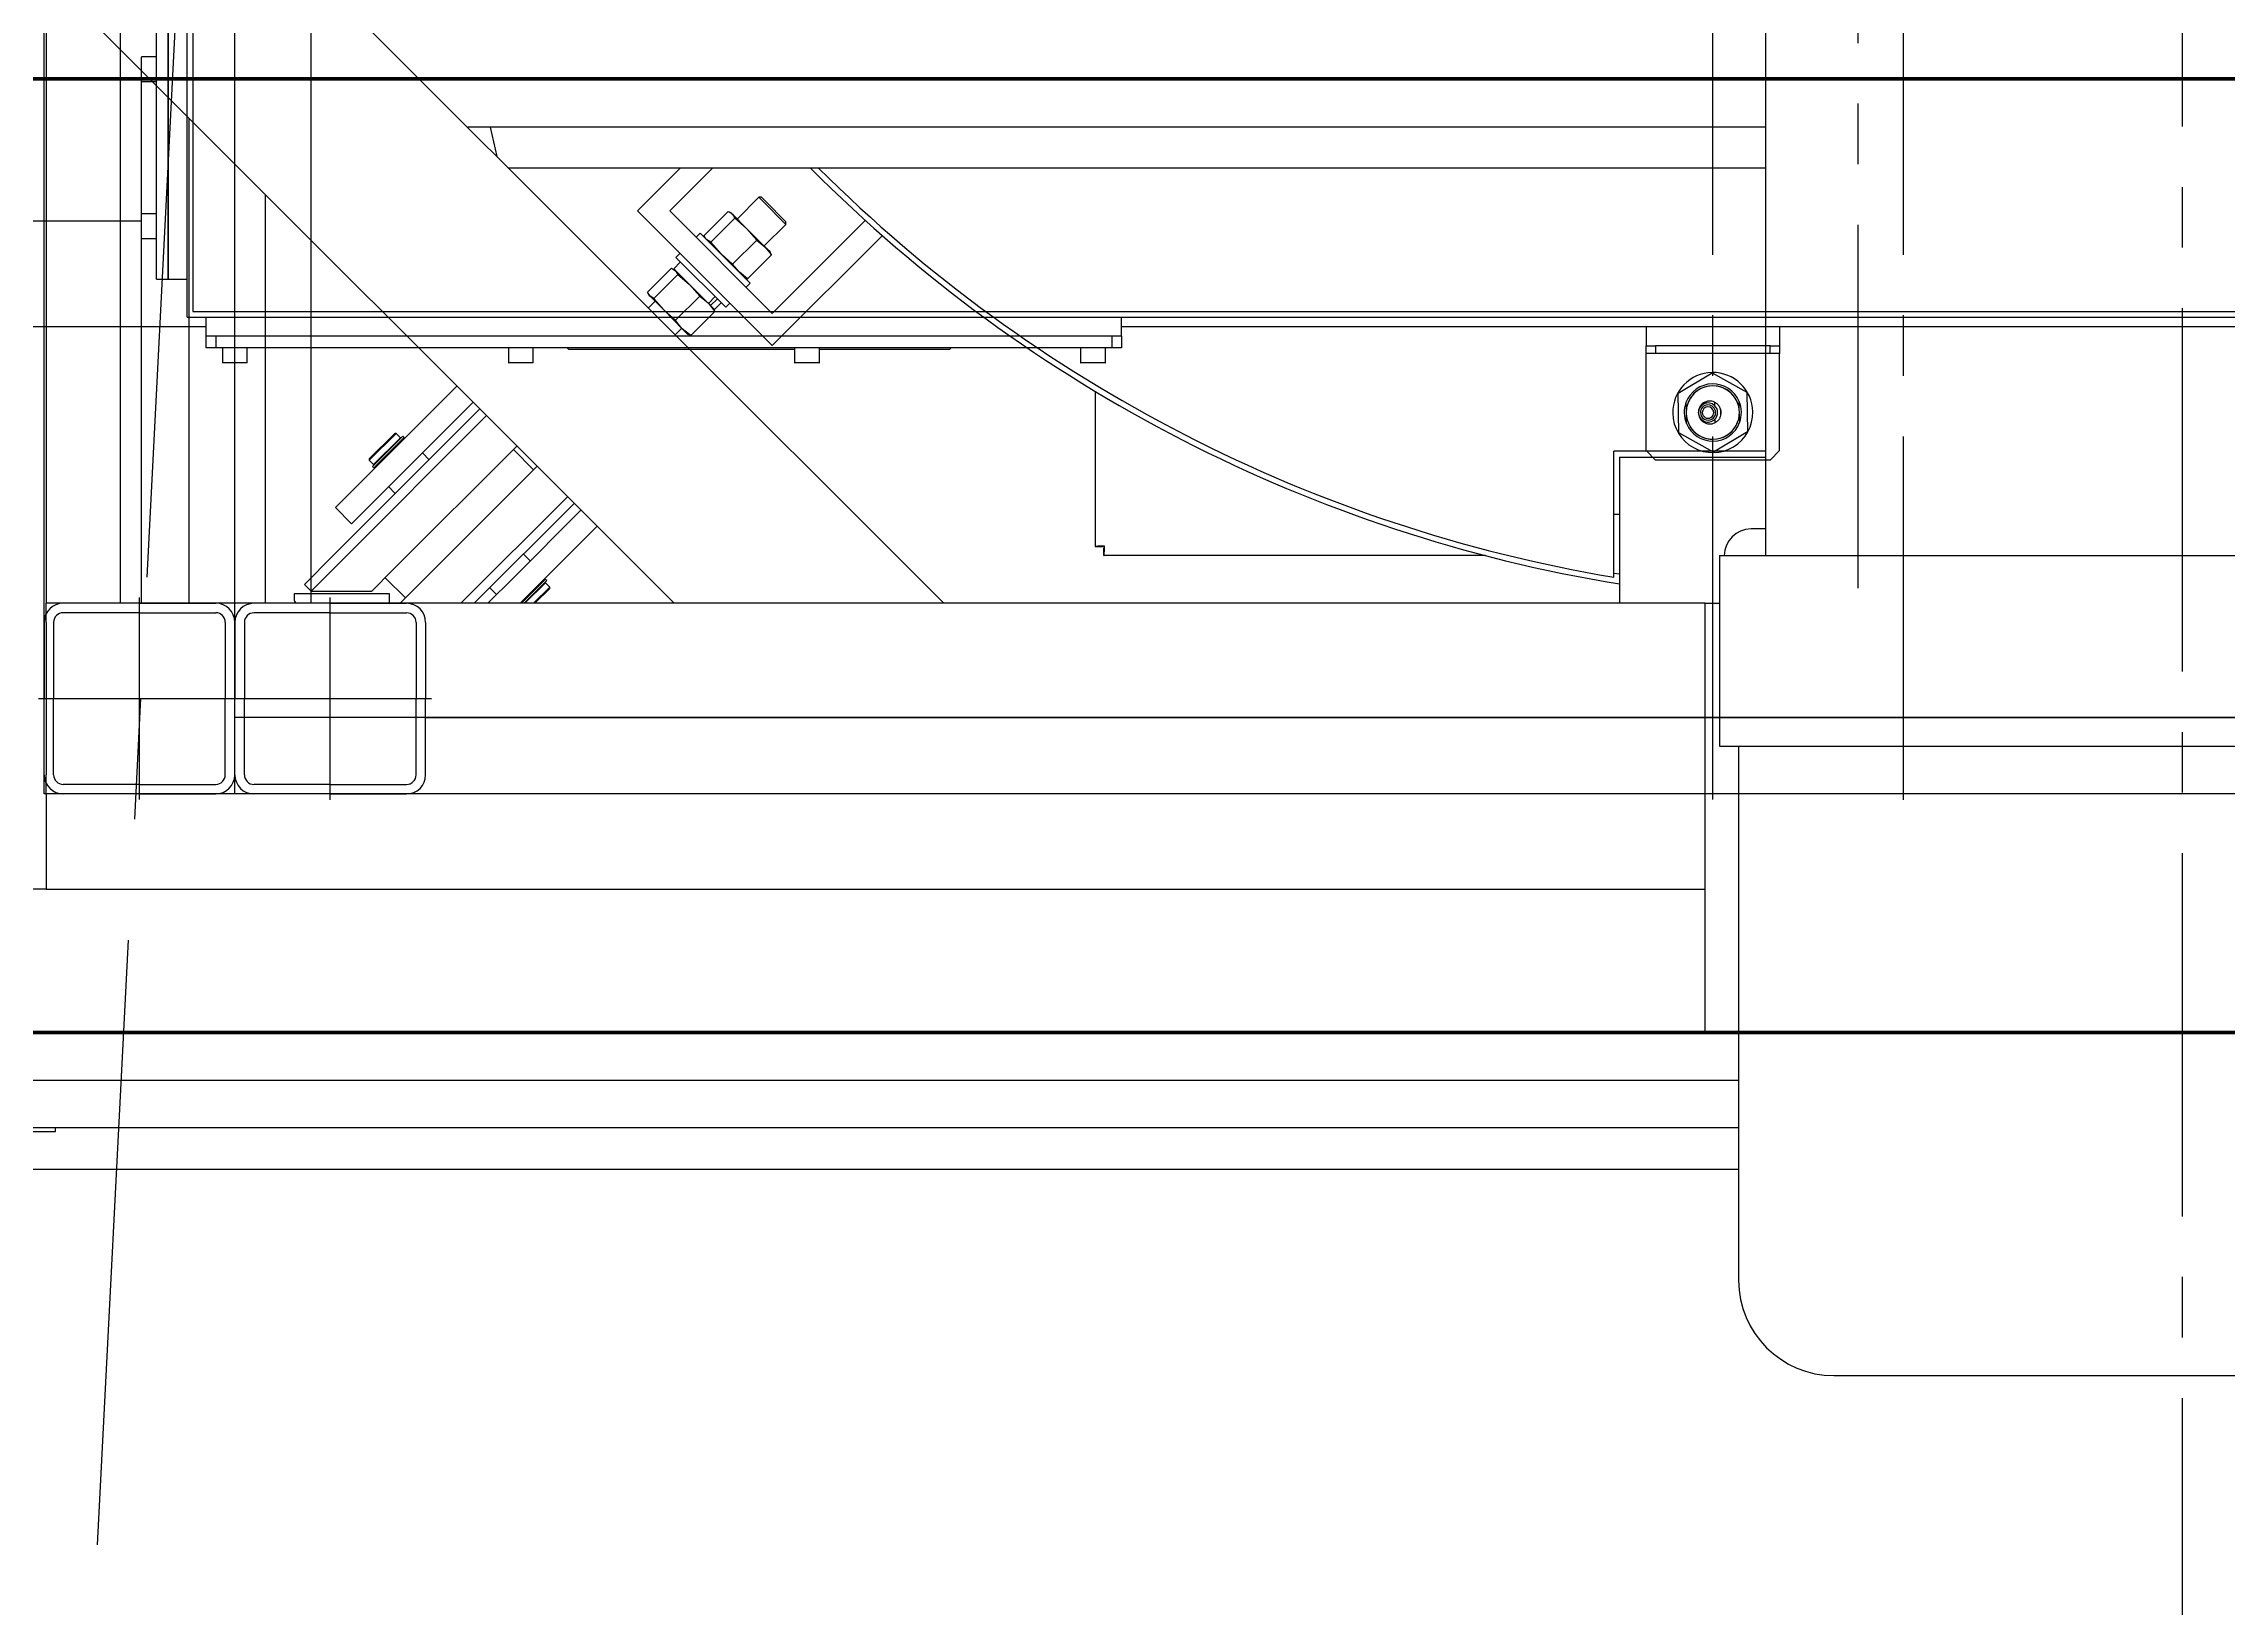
# Model space of a CAD drawing. Header units: millimetres. Extents: x 163705 to 1616509, y 81827 to 302547.
# Drawn here: x 214803 to 215946, y 145360 to 146178 of the extents above; entities that cross this region are included whole.
import ezdxf

# ---------------------------------------------------------------- set-up
doc = ezdxf.new("R2010")
doc.units = ezdxf.units.MM
doc.header["$LTSCALE"] = 10
doc.linetypes.add('CENTER', pattern=[50.8, 31.75, -6.35, 6.35, -6.35])
doc.linetypes.add('CENTER2', pattern=[28.575, 19.05, -3.175, 3.175, -3.175])
for name, color, linetype, lineweight in [('1-中心线', 1, 'CENTER2', 0), ('1-设备轮廓', 2, 'Continuous', 18), ('1-轴线', 9, 'CENTER', 0)]:
    doc.layers.add(name, color=color, linetype=linetype, lineweight=lineweight)
doc.styles.get("Standard").update_dxf_attribs({"font": 'arial.ttf'})

# ---------------------------------------------------------------- blocks, each defined once
blk = doc.blocks.new('G$CCFF6A2D1')
for p, q in [((53, 103), (13, 103)), ((53, 0), (53, 106)), ((53, 103), (93, 103)), ((3, 93), (3, 53)), ((8, 93), (8, 53)), ((53, 98), (13, 98)), ((53, 98), (93, 98)), ((98, 93), (98, 53)), ((103, 93), (103, 53)), ((0, 53), (106, 53)), ((3, 13), (3, 53)), ((8, 13), (8, 53)), ((98, 13), (98, 53)), ((103, 13), (103, 53)), ((53, 8), (13, 8)), ((53, 3), (13, 3)), ((53, 8), (93, 8)), ((53, 3), (93, 3))]:
    blk.add_line(p, q)
for centre, radius, start, end in [((13, 93), 10, 90, 180), ((93, 93), 10, 0, 90), ((13, 93), 5, 90, 180), ((93, 93), 5, 0, 90), ((13, 13), 10, 180, 270), ((13, 13), 5, 180, 270), ((93, 13), 5, 270, 0), ((93, 13), 10, 270, 0)]:
    blk.add_arc(centre, radius, start, end)
blk.add_text('HC_SUPERPART', height=0.001).set_placement((53, 53))
blk = doc.blocks.new('G$CB724F952')
blk.add_lwpolyline([(3, 3), (3, 1753), (1753, 1753), (1753, 3)], close=True)
for points in [[(43, 103), (43, 1653)], [(1653, 43), (103, 43)]]:
    blk.add_lwpolyline(points)
at = {"layer": '1-中心线'}
blk.add_line((878, 0), (878, 1756), dxfattribs=at)
blk.add_blockref('G$CCFF6A2D1', (0, 0))
blk = doc.blocks.new('G$C3B61D3F5')
for p, q in [((995, 95), (995, 305)), ((1001, 95), (1001, 305)), ((1001, 305), (1001, 95)), ((1011, 75), (1011, 305)), ((1014, 305), (1014, 78)), ((987, 198.6), (987, 211.4)), ((995, 211.5), (987.1, 211.5)), ((987.1, 198.5), (995, 198.5)), ((987, 116.3), (987, 129.1)), ((995, 129.2), (987.1, 129.2)), ((722, 125.5), (951, 125.5)), ((951, 125.5), (987, 125.5)), ((987.1, 116.2), (995, 116.2)), ((995, 95), (1001, 95)), ((1001, 95), (1011, 95)), ((1021, 70), (927, 70)), ((1011, 75), (2611, 75)), ((1014, 78), (2608, 78)), ((1021, 65), (1021, 75)), ((1501, 65), (1501, 75)), ((2121, 70), (1501, 70)), ((1776, 70), (1776, 60)), ((1846, 70), (1846, 60)), ((1021, 59), (1021, 65)), ((1501, 65), (1021, 65)), ((1026, 59), (1021, 59)), ((1026, 65), (1026, 59)), ((1496, 65), (1026, 65)), ((1496, 59), (1026, 59)), ((1029.5, 59), (1029.5, 51.1)), ((1042.5, 51.1), (1042.5, 59)), ((1179.5, 59), (1179.5, 51.1)), ((1192.5, 51.1), (1192.5, 59)), ((1210.3, 59), (1211, 58.3)), ((1211, 58.3), (1329.5, 58.3)), ((1329.5, 59), (1329.5, 51.1)), ((1342.5, 51.1), (1342.5, 59)), ((1342.5, 58.3), (1411, 58.3)), ((1411, 58.3), (1411.7, 59)), ((1479.5, 59), (1479.5, 51.1)), ((1492.5, 51.1), (1492.5, 59)), ((1496, 59), (1496, 65)), ((1501, 59), (1496, 59)), ((1501, 65), (1501, 59)), ((1776, 56), (1776, 60)), ((1776, 60), (1781, 60)), ((1781, 60), (1781, 56)), ((1841, 60), (1781, 60)), ((1841, 56), (1841, 60)), ((1841, 60), (1846, 60)), ((1846, 60), (1846, 56)), ((1042.4, 51), (1029.6, 51)), ((1192.4, 51), (1179.6, 51)), ((1342.4, 51), (1329.6, 51)), ((1492.4, 51), (1479.6, 51)), ((1781, 56), (1776, 56)), ((1776, 55), (1776, 56)), ((1776, 5), (1776, 55)), ((1841, 56), (1781, 56)), ((1792.8, 35.1), (1810.6, 45.8)), ((1810.6, 45.8), (1828.8, 35.7)), ((1846, 56), (1841, 56)), ((1846, 55), (1846, 56)), ((1846, 5), (1846, 55)), ((1793.2, 14.3), (1792.8, 35.1)), ((1828.8, 35.7), (1829.2, 14.9)), ((1796.9, 30.2), (1797, 25.9)), ((1797.1, 23.6), (1797.1, 19.2)), ((1798, 30.2), (1798, 30.3)), ((1798, 30.3), (1798, 30.3)), ((1811.9, 30.4), (1811.9, 28.6)), ((1823.8, 30.7), (1823.8, 30.7)), ((1823.8, 30.7), (1823.8, 30.7)), ((1824.9, 26.4), (1824.9, 30.8)), ((1825.1, 19.8), (1825, 24.1)), ((1811.4, 4.2), (1793.2, 14.3)), ((1798.2, 19.3), (1798.2, 19.3)), ((1798.2, 19.3), (1798.2, 19.3)), ((1829.2, 14.9), (1811.4, 4.2)), ((1812.1, 21.4), (1812.1, 19.6)), ((1824, 19.8), (1824, 19.7)), ((1824, 19.7), (1824, 19.7)), ((1776, 5), (1781, 0)), ((1841, 0), (1781, 0)), ((1841, 0), (1846, 5))]:
    blk.add_line(p, q)
for centre, radius, start, end in [((987.1, 211.4), 0.1, 90, 180), ((987.1, 198.6), 0.1, 180, 270), ((987.1, 129.1), 0.1, 90, 180), ((987.1, 116.3), 0.1, 180, 270), ((1029.6, 51.1), 0.1, 180, 270), ((1042.4, 51.1), 0.1, 270, 0), ((1179.6, 51.1), 0.1, 180, 270), ((1192.4, 51.1), 0.1, 270, 0), ((1329.6, 51.1), 0.1, 180, 270), ((1342.4, 51.1), 0.1, 270, 0), ((1479.6, 51.1), 0.1, 180, 270), ((1492.4, 51.1), 0.1, 270, 0), ((1811, 25), 21, 1.053, 181.053), ((1811, 25), 15, 22.5632, 159.5428), ((1811, 25), 14, 1.053, 181.053), ((1811, 25), 14, 24.1418, 157.9642), ((1811, 25), 21, 181.053, 1.053), ((1811, 25), 15, 159.5428, 181.053), ((1811, 25), 15, 181.053, 202.5632), ((1811, 25), 14, 181.053, 1.053), ((1809.4, 25), 6, 65.3737, 181.053), ((1809.4, 25), 6, 181.053, 296.7323), ((1808.5, 25), 5, 46.626, 181.053), ((1808.5, 25), 5, 181.053, 315.48), ((1808.5, 25), 4, 1.053, 181.053), ((1808.5, 25), 4, 181.053, 1.053), ((1808.5, 25), 3, 1.053, 181.053), ((1808.5, 25), 3, 181.053, 1.053), ((1808.5, 25), 5, 1.053, 46.626), ((1808.5, 25), 5, 315.48, 1.053), ((1808.5, 25), 6.8, 1.053, 26.5274), ((1809.4, 25), 6, 1.053, 30.2264), ((1808.5, 25), 6.8, 335.5786, 1.053), ((1809.4, 25), 6, 331.8796, 1.053), ((1811, 25), 15, 1.053, 22.5632), ((1811, 25), 15, 339.5428, 1.053), ((1811, 25), 15, 202.5632, 339.5428), ((1811, 25), 14, 204.1418, 337.9642)]:
    blk.add_arc(centre, radius, start, end)
for points, knots in [([(1811.9, 30.4), (1812.5, 30.1), (1813.5, 29.5), (1814.2, 28.5), (1814.6, 28)], [0, 0, 0, 0, 0.519038, 1, 1, 1, 1]), ([(1814.7, 22.1), (1814.4, 21.6), (1813.7, 20.6), (1812.6, 19.9), (1812.1, 19.6)], [0, 0, 0, 0, 0.480962, 1, 1, 1, 1])]:
    blk.add_open_spline(points, degree=3, knots=knots)
blk = doc.blocks.new('A$C2f6614b9')
at = {"layer": '1-设备轮廓', "lineweight": 50, "ltscale": 5}
blk.add_line((16925, 3550), (1300, 3550), dxfattribs=at)
at = {"layer": '1-设备轮廓'}
for name, p in [('G$CB724F952', (14672, 3172)), ('G$C3B61D3F5', (13739, 3350))]:
    blk.add_blockref(name, p, dxfattribs=at)
blk = doc.blocks.new('SW_CENTERMARKSYMBOL_0')
at = {"lineweight": 18}
blk.add_line((0, -5), (0, -774.5), dxfattribs=at)
blk = doc.blocks.new('G$CE9C43516')
for p, q in [((421, 2055), (421, 505)), ((1322.5, 2030), (1322.5, 530)), ((421, 975.7), (891.7, 505)), ((421, 834.3), (750.3, 505)), ((471, 505), (471, 784.3)), ((496, 505), (496, 759.3)), ((1322.5, 754.6), (642.1, 754.6)), ((653.9, 754.6), (657.4, 739.3)), ((1322.5, 733.2), (663.5, 733.2)), ((753.5, 733.2), (731.1, 710.8)), ((748, 710.8), (770.4, 733.2)), ((536, 505), (536, 719.3)), ((731.1, 710.8), (801.8, 640.1)), ((801.8, 657), (748, 710.8)), ((766.1, 697.8), (778.7, 710.4)), ((780.4, 709.6), (779.7, 709.9)), ((780.4, 709.6), (780.9, 709.1)), ((780.9, 709.1), (782.2, 706.9)), ((780.9, 709.1), (788.3, 701.6)), ((794.7, 717.9), (783.4, 706.5)), ((796.1, 717.9), (794.7, 717.9)), ((796.8, 715.8), (794.7, 717.9)), ((796.1, 717.9), (798, 716)), ((808.9, 703.7), (796.8, 715.8)), ((798, 716), (808.9, 705.1)), ((763.9, 699.1), (761.8, 697)), ((790.1, 672.9), (763.9, 699.1)), ((769.6, 694.3), (782.2, 706.9)), ((782.2, 706.9), (788.3, 701.6)), ((788.3, 701.6), (793.6, 695.5)), ((788.3, 701.6), (797.9, 692)), ((797.5, 692.4), (808.9, 703.7)), ((850.5, 705.8), (801.8, 657)), ((801.8, 640.1), (859.5, 697.8)), ((808.9, 703.7), (808.9, 705.1)), ((753.3, 688.5), (751.2, 686.4)), ((777.4, 660.2), (751.2, 686.4)), ((766.6, 696.8), (766.9, 696.1)), ((769.6, 694.3), (767.4, 695.6)), ((774.9, 688.2), (769.6, 694.3)), ((781, 682.9), (774.9, 688.2)), ((781, 682.9), (793.6, 695.5)), ((788.8, 675.1), (801.4, 687.7)), ((793.6, 695.5), (797.9, 692)), ((797.9, 692), (801.4, 687.7)), ((797.9, 692), (800.6, 689.4)), ((800.9, 688.7), (800.6, 689.4)), ((801.4, 687.7), (800.8, 688.6)), ((736.4, 668.1), (749, 680.7)), ((739.7, 664.8), (752.3, 677.4)), ((749, 680.7), (751.1, 679.4)), ((753.6, 684), (750.1, 680.4)), ((768.3, 662.2), (750.1, 680.4)), ((750.7, 679.9), (750.1, 680.2)), ((751.1, 679.4), (752.3, 677.4)), ((752.3, 677.4), (758.4, 672.1)), ((784.5, 678.6), (781, 682.9)), ((788.8, 675.1), (784.5, 678.6)), ((787.1, 675.9), (787.8, 675.6)), ((787.8, 675.7), (788.8, 675.1)), ((737.7, 666), (736.4, 668.1)), ((740.3, 663.4), (736.8, 659.9)), ((736.9, 667), (737.2, 666.4)), ((737.2, 666.4), (737.7, 666)), ((739.7, 664.8), (737.7, 666)), ((737.7, 666), (745, 658.7)), ((745, 658.7), (739.7, 664.8)), ((751.1, 653.4), (763.7, 666)), ((758.4, 672.1), (763.7, 666)), ((768.3, 662.2), (771.8, 665.8)), ((769.4, 661.1), (773, 664.6)), ((788, 670.8), (790.1, 672.9)), ((751.1, 653.4), (745, 658.7)), ((745, 658.7), (754.6, 649)), ((759.1, 645.4), (771.7, 658)), ((768.1, 662.5), (771.7, 658)), ((768.3, 662.2), (769, 661.5)), ((769.4, 661.1), (769, 661.5)), ((771.4, 659.1), (769.4, 661.1)), ((771.2, 659.1), (770.9, 659.7)), ((771.7, 658), (771.1, 659)), ((771.4, 659.1), (775, 662.6)), ((777.4, 660.2), (779.5, 662.3)), ((750.9, 645.8), (754.4, 649.3)), ((759.1, 645.4), (754.6, 649)), ((757.4, 646.2), (754.6, 649)), ((757.4, 646.2), (758, 645.9)), ((758.1, 646), (759.1, 645.4)), ((636.4, 618.9), (601, 583.5)), ((648.4, 606.9), (571.6, 530.1)), ((644.9, 610.4), (609.4, 575)), ((971, 616.2), (971, 534.7)), ((651.9, 603.4), (575.1, 526.5)), ((601, 583.5), (572.7, 555.2)), ((604.5, 594.1), (590.4, 580)), ((590.4, 580.7), (603.8, 594.1)), ((608, 592.6), (592.1, 576.7)), ((606.8, 591.8), (592.6, 577.7)), ((608.7, 591.9), (592.8, 576)), ((667.8, 587.4), (602.7, 522.3)), ((604.5, 594.1), (603.8, 594.1)), ((606.8, 591.8), (604.5, 594.1)), ((606.6, 591.3), (606.4, 591.5)), ((608, 590.6), (607.7, 590.9)), ((608.7, 591.9), (608, 592.6)), ((621.8, 580.3), (618.3, 583.9)), ((676.6, 575), (666, 585.6)), ((1322.5, 584.7), (1243, 584.7)), ((1243, 518.7), (1243, 584.7)), ((609.4, 575), (581.2, 546.7)), ((590.4, 580.7), (590.4, 580)), ((590.4, 580), (592.6, 577.7)), ((592.1, 576.7), (592.8, 576)), ((593, 578.1), (593.2, 577.8)), ((593.5, 576.8), (593.9, 576.4)), ((678.4, 576.8), (613.3, 511.7)), ((1246, 581.7), (1322.5, 581.7)), ((1246, 581.7), (1246, 505)), ((600.6, 566.2), (604.1, 562.6)), ((694.4, 560.9), (638.4, 505)), ((572.7, 555.2), (581.2, 546.7)), ((697.9, 557.4), (645.5, 505)), ((701.4, 553.9), (666, 518.4)), ((1243, 551.7), (1246, 551.7)), ((709.9, 545.4), (674.5, 510)), ((1322.5, 544), (1315, 544)), ((571.6, 530.1), (556.4, 514.9)), ((575.1, 526.5), (559.9, 511.4)), ((674.9, 527.3), (671.3, 530.8)), ((971, 534.7), (975, 534.7)), ((975.7, 530), (975.7, 534)), ((1175.7, 530), (975.7, 530)), ((1298.5, 530), (1298.5, 430)), ((1298.5, 530), (1783.5, 530)), ((556.4, 514.9), (559.9, 511.4)), ((602.7, 522.3), (591.8, 511.4)), ((598.8, 518.4), (609.4, 507.8)), ((666, 518.4), (652.6, 505)), ((682.8, 517.6), (670.2, 505)), ((683.5, 516.9), (671.7, 505)), ((682.8, 515.8), (672.1, 505)), ((681.9, 516.7), (681.6, 517)), ((682.5, 515.4), (682.3, 515.6)), ((683.5, 516.9), (682.8, 517.6)), ((685.1, 513.5), (682.8, 515.8)), ((1246, 520.2), (1243, 520.7)), ((1291, 505), (421, 505)), ((421, 495), (421, 505)), ((551, 510), (551, 506.7)), ((601, 510), (551, 510)), ((559.9, 511.4), (591.8, 511.4)), ((601, 505), (601, 510)), ((613.3, 511.7), (606.6, 505)), ((653.6, 513.1), (657.2, 509.6)), ((674.5, 510), (669.5, 505)), ((676.6, 505), (685.1, 513.5)), ((685.1, 512.8), (677.3, 505)), ((685.1, 512.8), (685.1, 513.5)), ((1291, 505), (1298.5, 505)), ((1291, 280), (1291, 505)), ((421, 495), (421, 415)), ((1298.5, 430), (1783.5, 430)), ((1308.5, 430), (1308.5, 150)), ((421, 405), (421, 415)), ((1291, 405), (421, 405)), ((421, 405), (421, 355)), ((421, 355), (411, 355)), ((421, 355), (1291, 355)), ((1308.5, 280), (1291, 280)), ((326, 255), (1308.5, 255)), ((1308.5, 230), (411, 230)), ((426, 228), (426, 230)), ((316, 228), (426, 228)), ((1308.5, 208), (241, 208)), ((1358.5, 100), (1723.5, 100))]:
    blk.add_line(p, q)
for centre, radius, start, end in [((1371, 1280), 775, 224.877, 260.7182), ((1371, 1280), 772, 225.0991, 260.4561), ((1315, 530), 14, 90, 180), ((552.7, 506.7), 1.67, 180, 270), ((1358.5, 150), 50, 180, 270)]:
    blk.add_arc(centre, radius, start, end)
for points, knots in [([(778.7, 710.4), (778.9, 710.4), (779.7, 710), (780.3, 709.5), (780.9, 709.1)], [0, 0, 0, 0, 0.225037, 1, 1, 1, 1]), ([(766.6, 696.8), (766.5, 697), (766.3, 697.3), (766.1, 697.6), (766.1, 697.8)], [0, 0, 0, 0, 0.500529, 1, 1, 1, 1]), ([(763.7, 666), (764, 665.8), (765.6, 664.7), (767, 663.4), (768.1, 662.5)], [0, 0, 0, 0, 0.225037, 1, 1, 1, 1]), ([(754.6, 649), (753.7, 650.1), (752.4, 651.5), (751.3, 653.1), (751.1, 653.4)], [0, 0, 0, 0, 0.774963, 1, 1, 1, 1])]:
    blk.add_open_spline(points, degree=3, knots=knots)
for points in [[(976, 535), (975.3, 535), (974, 534.9), (972.4, 534.9), (971.2, 534.8), (971.1, 534.7), (971, 534.7)], [(976, 535), (975.9, 535), (975.6, 534.9), (975.3, 534.9), (975, 534.8), (975, 534.7), (975, 534.7)], [(975.7, 530), (975.7, 530.1), (975.8, 530.2), (975.9, 531.4), (975.9, 533), (976, 534.3), (976, 535)], [(975.7, 534), (975.7, 534), (975.8, 534), (975.9, 534.3), (975.9, 534.6), (976, 534.9), (976, 535)]]:
    blk.add_open_spline(points, degree=3)
at = {"layer": '1-中心线'}
blk.add_line((1541, 2660), (1541, 0), dxfattribs=at)
at = {"layer": '1-中心线', "lineweight": 0}
blk.add_blockref('SW_CENTERMARKSYMBOL_0', (1371, 1280), dxfattribs=at)
blk = doc.blocks.new('A$C7121566b')
at = {"layer": '1-设备轮廓', "lineweight": 50, "ltscale": 5}
blk.add_lwpolyline([(4499.7, 5100.1), (47799.6, 5100.1)], dxfattribs=at)
at = {"layer": '1-轴线'}
blk.add_lwpolyline([(4798.3, 2802.1), (5109.9, 8864.2), (6725.3, 9418.3)], dxfattribs=at)
at = {"layer": '1-设备轮廓'}
for name, p in [('G$CE9C43516', (4454.7, 4820.1)), ('G$CB724F952', (4971.7, 5222.1)), ('G$CE9C43516', (4454.7, 2220.1))]:
    blk.add_blockref(name, p, dxfattribs=at)

msp = doc.modelspace()

# ---------------------------------------------------------------- block references
for name, p in [('A$C7121566b', (209928.183, 140559.499)), ('A$C2f6614b9', (200127.833, 142609.632))]:
    msp.add_blockref(name, p)

doc.saveas('drawing.dxf')
